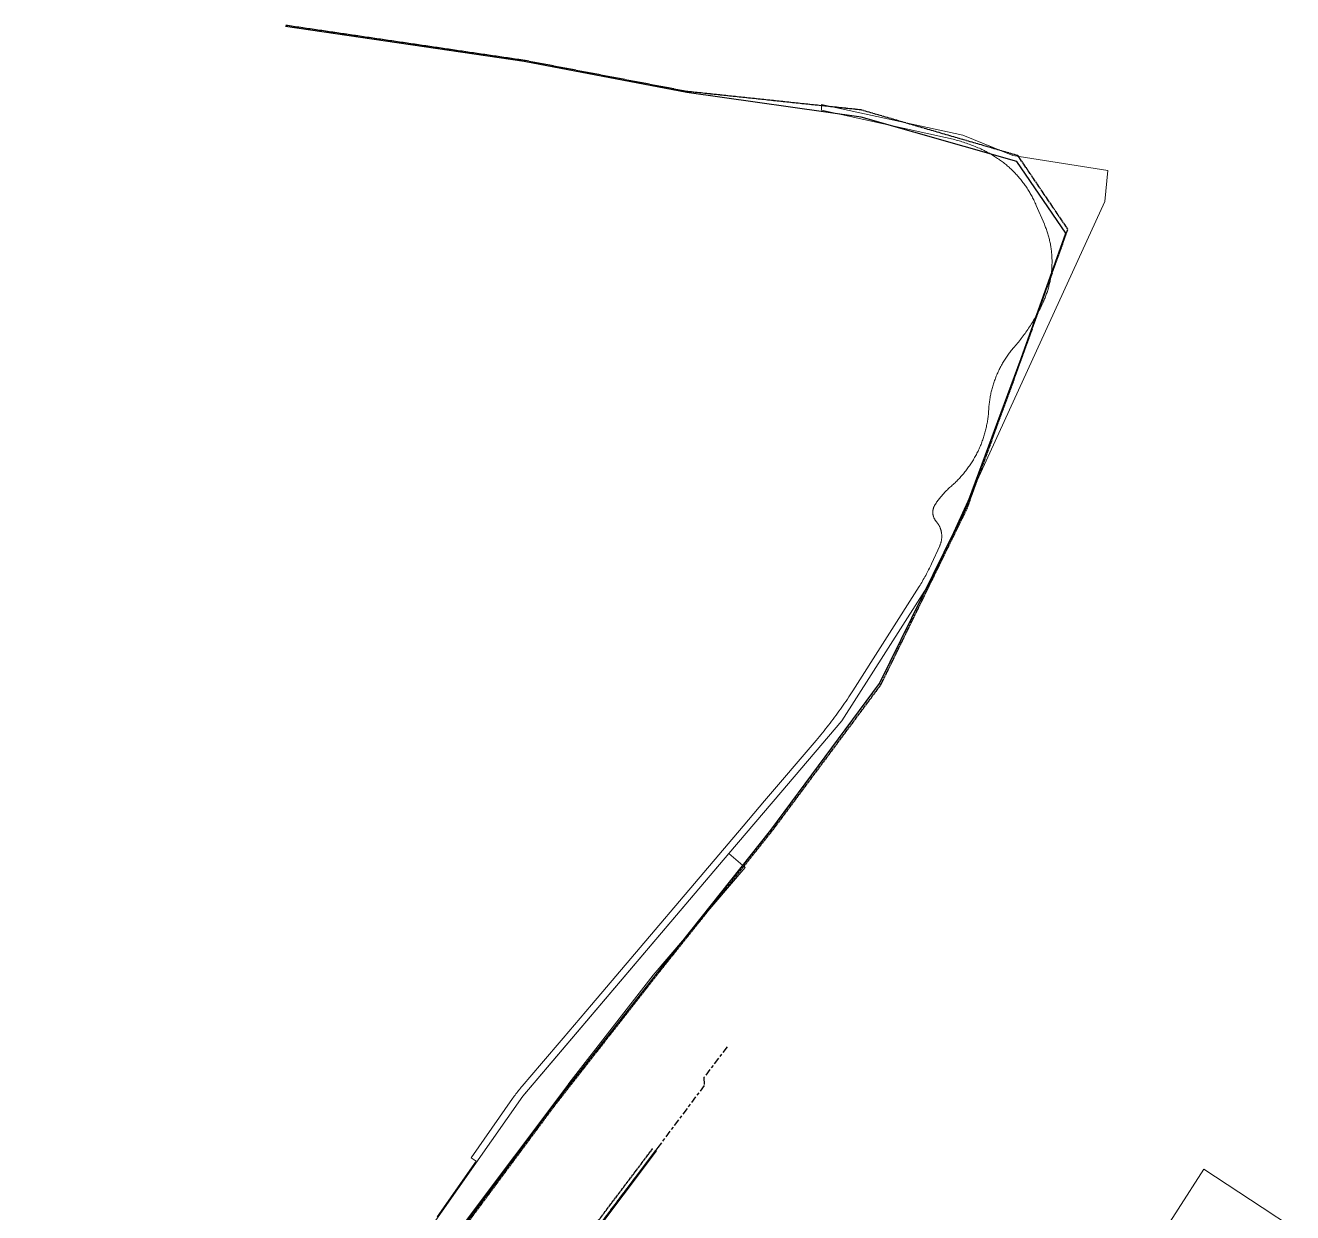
# Model space of a CAD drawing. Header units: metres. Extents: x 0 to 294317, y 0 to 6233398.
# Drawn here: x 292588 to 293315, y 6232716 to 6233398 of the extents above; entities that cross this region are included whole.
import ezdxf

# ---------------------------------------------------------------- set-up
doc = ezdxf.new("R2010")
doc.units = ezdxf.units.M
doc.linetypes.add('Cable Exist OH', pattern=[1, 1, 0])
doc.linetypes.add('Cable Exist UG', pattern=[8.2, 4, -1.2, 1.8, -1.2])
doc.layers.add('Cadastre Land Parcels_SP_EXT', color=9, linetype='Continuous', lineweight=5)
for name, color, linetype in [('Duct_SP_EXT', 7, 'Continuous'), ('Mains_HV_EXT', 7, 'Continuous'), ('Mains_TR_EXT', 7, 'Continuous')]:
    doc.layers.add(name, color=color, linetype=linetype)
doc.styles.get("Standard").update_dxf_attribs({"font": 'arial.ttf'})
doc.linetypes.add('Cable E OH', pattern='A,9.4,["E",Standard,S=1.7,R=0,X=0,Y=-1],0', length=9.4)

msp = doc.modelspace()

# ---------------------------------------------------------------- linework, layer by layer
at = {"layer": 'Cadastre Land Parcels_SP_EXT', "linetype": 'Continuous'}
msp.add_lwpolyline([(292587.98, 6232376.34), (292873.4, 6232783.23), (292873.4, 6232783.23), (292887.56, 6232799.87), (292991.76, 6232922.33), (293021.55, 6232957.35), (293056.57, 6232998.51), (293108.41, 6233079.91), (293128.82, 6233124.51), (293134.26, 6233136.39), (293207.51, 6233296.45), (293209.12, 6233314.37), (293154.57, 6233322.93), (293126.03, 6233334.63), (293044.8, 6233352.23), (293044.77, 6233348.82), (293116.04, 6233333.28), (293116.91, 6233333.08), (293117.77, 6233332.88), (293118.64, 6233332.68), (293119.5, 6233332.46), (293120.36, 6233332.24), (293121.22, 6233332.01), (293122.07, 6233331.77), (293122.93, 6233331.53), (293123.78, 6233331.28), (293124.63, 6233331.02), (293125.47, 6233330.75), (293126.32, 6233330.48), (293127.16, 6233330.2), (293128, 6233329.91), (293128.84, 6233329.62), (293129.67, 6233329.31), (293130.51, 6233329.01), (293131.34, 6233328.69), (293132.16, 6233328.37), (293132.99, 6233328.04), (293133.81, 6233327.7), (293134.63, 6233327.36), (293135.44, 6233327), (293136.26, 6233326.65), (293136.89, 6233326.36), (293137.52, 6233326.07), (293138.14, 6233325.77), (293138.77, 6233325.46), (293139.39, 6233325.15), (293140, 6233324.83), (293140.61, 6233324.5), (293141.22, 6233324.17), (293141.83, 6233323.83), (293142.43, 6233323.48), (293143.02, 6233323.12), (293143.62, 6233322.76), (293144.2, 6233322.39), (293144.79, 6233322.02), (293145.37, 6233321.64), (293145.94, 6233321.25), (293146.52, 6233320.86), (293147.08, 6233320.46), (293147.65, 6233320.05), (293148.2, 6233319.64), (293148.76, 6233319.22), (293149.31, 6233318.8), (293149.85, 6233318.36), (293150.39, 6233317.93), (293150.92, 6233317.48), (293151.45, 6233317.03), (293151.98, 6233316.58), (293152.49, 6233316.12), (293153.01, 6233315.65), (293153.52, 6233315.18), (293154.02, 6233314.7), (293154.52, 6233314.22), (293155.01, 6233313.73), (293155.5, 6233313.23), (293155.98, 6233312.73), (293156.45, 6233312.23), (293156.92, 6233311.72), (293157.39, 6233311.2), (293157.84, 6233310.68), (293158.3, 6233310.16), (293158.74, 6233309.62), (293159.18, 6233309.09), (293159.62, 6233308.55), (293160.05, 6233308), (293160.47, 6233307.45), (293160.89, 6233306.89), (293161.29, 6233306.33), (293161.7, 6233305.77), (293162.1, 6233305.2), (293162.49, 6233304.63), (293162.87, 6233304.05), (293163.25, 6233303.47), (293163.62, 6233302.88), (293163.98, 6233302.29), (293164.34, 6233301.7), (293164.69, 6233301.1), (293165.04, 6233300.5), (293165.38, 6233299.89), (293165.71, 6233299.28), (293166.03, 6233298.67), (293166.35, 6233298.05), (293166.66, 6233297.43), (293166.96, 6233296.8), (293167.26, 6233296.18), (293167.55, 6233295.55), (293167.83, 6233294.91), (293168.11, 6233294.28), (293172.73, 6233283.42), (293172.99, 6233282.81), (293173.23, 6233282.21), (293173.47, 6233281.6), (293173.7, 6233280.98), (293173.93, 6233280.37), (293174.14, 6233279.75), (293174.35, 6233279.13), (293174.56, 6233278.5), (293174.75, 6233277.88), (293174.94, 6233277.25), (293175.12, 6233276.62), (293175.29, 6233275.98), (293175.46, 6233275.35), (293175.61, 6233274.71), (293175.76, 6233274.07), (293175.9, 6233273.43), (293176.04, 6233272.79), (293176.17, 6233272.15), (293176.28, 6233271.5), (293176.4, 6233270.86), (293176.5, 6233270.21), (293176.6, 6233269.56), (293176.68, 6233268.91), (293176.76, 6233268.26), (293176.84, 6233267.61), (293176.9, 6233266.95), (293176.96, 6233266.3), (293177.01, 6233265.65), (293177.05, 6233264.99), (293177.08, 6233264.34), (293177.11, 6233263.68), (293177.13, 6233263.03), (293177.14, 6233262.37), (293177.14, 6233261.71), (293177.13, 6233261.06), (293177.12, 6233260.4), (293177.1, 6233259.75), (293177.07, 6233259.09), (293177.03, 6233258.44), (293176.99, 6233257.78), (293176.94, 6233257.13), (293176.88, 6233256.48), (293176.81, 6233255.82), (293176.73, 6233255.17), (293176.65, 6233254.52), (293176.56, 6233253.87), (293176.46, 6233253.23), (293176.35, 6233252.58), (293176.24, 6233251.93), (293176.12, 6233251.29), (293175.99, 6233250.64), (293175.85, 6233250), (293175.7, 6233249.36), (293175.55, 6233248.73), (293175.39, 6233248.09), (293175.22, 6233247.46), (293175.05, 6233246.82), (293174.87, 6233246.2), (293174.68, 6233245.57), (293174.48, 6233244.94), (293174.27, 6233244.32), (293174.06, 6233243.7), (293173.84, 6233243.08), (293173.61, 6233242.47), (293173.38, 6233241.86), (293173.14, 6233241.24), (293172.89, 6233240.64), (293172.63, 6233240.04), (293172.37, 6233239.44), (293172, 6233238.62), (293171.62, 6233237.81), (293171.24, 6233237), (293170.85, 6233236.19), (293170.46, 6233235.39), (293170.05, 6233234.59), (293169.64, 6233233.79), (293169.23, 6233233), (293168.8, 6233232.21), (293168.37, 6233231.42), (293167.94, 6233230.64), (293167.49, 6233229.86), (293167.04, 6233229.09), (293166.59, 6233228.32), (293166.12, 6233227.55), (293165.65, 6233226.79), (293165.18, 6233226.03), (293164.7, 6233225.28), (293164.21, 6233224.53), (293163.71, 6233223.78), (293163.21, 6233223.04), (293162.7, 6233222.3), (293162.19, 6233221.57), (293161.67, 6233220.84), (293161.14, 6233220.11), (293160.61, 6233219.39), (293160.07, 6233218.68), (293159.52, 6233217.97), (293158.97, 6233217.26), (293158.41, 6233216.56), (293157.85, 6233215.87), (293157.28, 6233215.17), (293156.71, 6233214.49), (293156.13, 6233213.81), (293155.54, 6233213.13), (293155.09, 6233212.61), (293154.65, 6233212.09), (293154.21, 6233211.56), (293153.78, 6233211.03), (293153.36, 6233210.49), (293152.94, 6233209.95), (293152.53, 6233209.4), (293152.13, 6233208.85), (293151.73, 6233208.29), (293151.34, 6233207.73), (293150.95, 6233207.17), (293150.57, 6233206.6), (293150.2, 6233206.03), (293149.83, 6233205.45), (293149.47, 6233204.87), (293149.12, 6233204.28), (293148.78, 6233203.69), (293148.44, 6233203.1), (293148.1, 6233202.5), (293147.78, 6233201.9), (293147.46, 6233201.29), (293147.15, 6233200.68), (293146.84, 6233200.07), (293146.54, 6233199.45), (293146.25, 6233198.83), (293145.97, 6233198.21), (293145.69, 6233197.58), (293145.42, 6233196.96), (293145.16, 6233196.32), (293144.91, 6233195.69), (293144.66, 6233195.05), (293144.42, 6233194.41), (293144.19, 6233193.77), (293143.96, 6233193.12), (293143.74, 6233192.47), (293143.53, 6233191.82), (293143.33, 6233191.17), (293143.13, 6233190.51), (293142.94, 6233189.86), (293142.76, 6233189.2), (293142.59, 6233188.53), (293142.42, 6233187.87), (293142.26, 6233187.21), (293142.11, 6233186.54), (293141.97, 6233185.87), (293141.83, 6233185.2), (293141.71, 6233184.53), (293141.59, 6233183.85), (293141.48, 6233183.18), (293141.37, 6233182.5), (293141.27, 6233181.82), (293141.18, 6233181.14), (293141.1, 6233180.47), (293141.03, 6233179.79), (293140.96, 6233179.1), (293140.91, 6233178.42), (293140.86, 6233177.74), (293140.81, 6233177.06), (293140.77, 6233176.35), (293140.72, 6233175.65), (293140.66, 6233174.94), (293140.59, 6233174.24), (293140.52, 6233173.54), (293140.43, 6233172.84), (293140.34, 6233172.14), (293140.24, 6233171.44), (293140.14, 6233170.74), (293140.02, 6233170.05), (293139.9, 6233169.35), (293139.77, 6233168.66), (293139.63, 6233167.96), (293139.49, 6233167.27), (293139.34, 6233166.58), (293139.17, 6233165.9), (293139.01, 6233165.21), (293138.83, 6233164.53), (293138.64, 6233163.85), (293138.45, 6233163.17), (293138.25, 6233162.49), (293138.05, 6233161.81), (293137.83, 6233161.14), (293137.61, 6233160.47), (293137.38, 6233159.8), (293137.14, 6233159.14), (293136.9, 6233158.48), (293136.65, 6233157.82), (293136.39, 6233157.16), (293136.12, 6233156.51), (293135.85, 6233155.86), (293135.57, 6233155.21), (293135.28, 6233154.57), (293134.98, 6233153.92), (293134.68, 6233153.29), (293134.37, 6233152.65), (293134.05, 6233152.02), (293133.73, 6233151.4), (293133.4, 6233150.77), (293133.06, 6233150.15), (293132.71, 6233149.54), (293132.36, 6233148.93), (293132, 6233148.32), (293131.64, 6233147.71), (293131.27, 6233147.11), (293130.89, 6233146.52), (293130.5, 6233145.93), (293130.11, 6233145.34), (293129.71, 6233144.76), (293129.3, 6233144.18), (293128.89, 6233143.61), (293128.47, 6233143.04), (293128.05, 6233142.48), (293127.62, 6233141.92), (293127.18, 6233141.36), (293126.74, 6233140.81), (293126.29, 6233140.27), (293125.83, 6233139.73), (293125.37, 6233139.2), (293124.9, 6233138.67), (293124.43, 6233138.14), (293123.95, 6233137.63), (293123.46, 6233137.11), (293122.97, 6233136.61), (293122.48, 6233136.1), (293121.98, 6233135.61), (293121.47, 6233135.12), (293120.95, 6233134.63), (293120.44, 6233134.16), (293119.91, 6233133.68), (293119.38, 6233133.22), (293118.85, 6233132.75), (293118.4, 6233132.36), (293117.95, 6233131.97), (293117.51, 6233131.57), (293117.08, 6233131.16), (293116.65, 6233130.75), (293116.23, 6233130.33), (293115.81, 6233129.91), (293115.4, 6233129.48), (293114.99, 6233129.04), (293114.59, 6233128.6), (293114.2, 6233128.16), (293113.81, 6233127.71), (293113.43, 6233127.25), (293113.05, 6233126.79), (293112.68, 6233126.33), (293112.32, 6233125.86), (293111.96, 6233125.38), (293111.61, 6233124.9), (293111.26, 6233124.42), (293110.92, 6233123.93), (293110.59, 6233123.43), (293110.27, 6233122.94), (293109.95, 6233122.43), (293109.82, 6233122.22), (293109.69, 6233122), (293109.58, 6233121.78), (293109.47, 6233121.56), (293109.37, 6233121.33), (293109.27, 6233121.1), (293109.19, 6233120.87), (293109.11, 6233120.63), (293109.04, 6233120.4), (293108.97, 6233120.16), (293108.91, 6233119.91), (293108.86, 6233119.67), (293108.82, 6233119.43), (293108.79, 6233119.18), (293108.76, 6233118.93), (293108.74, 6233118.68), (293108.73, 6233118.43), (293108.73, 6233118.18), (293108.73, 6233117.94), (293108.74, 6233117.69), (293108.76, 6233117.44), (293108.79, 6233117.19), (293108.82, 6233116.95), (293108.86, 6233116.7), (293108.91, 6233116.46), (293108.97, 6233116.21), (293109.04, 6233115.97), (293109.11, 6233115.74), (293109.19, 6233115.5), (293109.28, 6233115.27), (293109.37, 6233115.04), (293109.47, 6233114.81), (293109.58, 6233114.59), (293109.7, 6233114.37), (293109.82, 6233114.15), (293109.95, 6233113.94), (293110.08, 6233113.73), (293110.23, 6233113.52), (293110.37, 6233113.32), (293110.53, 6233113.13), (293110.69, 6233112.94), (293110.89, 6233112.7), (293111.09, 6233112.45), (293111.28, 6233112.2), (293111.47, 6233111.94), (293111.65, 6233111.68), (293111.83, 6233111.42), (293111.99, 6233111.15), (293112.15, 6233110.88), (293112.31, 6233110.6), (293112.46, 6233110.32), (293112.6, 6233110.03), (293112.73, 6233109.75), (293112.86, 6233109.46), (293112.98, 6233109.16), (293113.09, 6233108.87), (293113.19, 6233108.57), (293113.29, 6233108.27), (293113.38, 6233107.96), (293113.46, 6233107.66), (293113.54, 6233107.35), (293113.61, 6233107.04), (293113.67, 6233106.73), (293113.72, 6233106.42), (293113.77, 6233106.1), (293113.8, 6233105.79), (293113.83, 6233105.48), (293113.86, 6233105.16), (293113.87, 6233104.84), (293113.88, 6233104.53), (293113.88, 6233104.21), (293113.87, 6233103.89), (293113.85, 6233103.58), (293113.83, 6233103.26), (293113.8, 6233102.95), (293113.76, 6233102.63), (293113.71, 6233102.32), (293113.66, 6233102.01), (293113.59, 6233101.7), (293113.52, 6233101.39), (293113.45, 6233101.08), (293113.36, 6233100.78), (293113.27, 6233100.47), (293113.17, 6233100.17), (293113.06, 6233099.88), (293112.95, 6233099.58), (293112.83, 6233099.29), (293112.7, 6233099), (293107.93, 6233088.56), (293107.54, 6233087.73), (293107.15, 6233086.89), (293106.75, 6233086.06), (293106.34, 6233085.24), (293105.92, 6233084.41), (293105.5, 6233083.6), (293105.07, 6233082.78), (293104.63, 6233081.97), (293104.19, 6233081.16), (293103.74, 6233080.35), (293103.28, 6233079.55), (293102.82, 6233078.76), (293102.34, 6233077.97), (293101.87, 6233077.18), (293101.38, 6233076.39), (293100.89, 6233075.61), (293062.82, 6233015.81), (293062.05, 6233014.61), (293061.28, 6233013.43), (293060.51, 6233012.24), (293059.72, 6233011.06), (293058.93, 6233009.88), (293058.13, 6233008.71), (293057.33, 6233007.54), (293056.52, 6233006.38), (293055.7, 6233005.22), (293054.88, 6233004.07), (293054.05, 6233002.92), (293053.22, 6233001.77), (293052.38, 6233000.63), (293051.53, 6232999.5), (293050.67, 6232998.37), (293049.81, 6232997.24), (293048.95, 6232996.12), (293048.07, 6232995), (293047.2, 6232993.89), (293046.31, 6232992.78), (293045.42, 6232991.68), (293044.52, 6232990.58), (293043.62, 6232989.49), (293042.71, 6232988.4), (293041.79, 6232987.32), (293012.23, 6232952.57), (292999.9, 6232938.07), (292912.78, 6232835.65), (292896.54, 6232816.55), (292884.16, 6232802), (292873.07, 6232788.96), (292872.55, 6232788.34), (292872.03, 6232787.71), (292871.51, 6232787.08), (292871.01, 6232786.44), (292870.5, 6232785.8), (292870, 6232785.16), (292869.51, 6232784.51), (292869.02, 6232783.86), (292868.54, 6232783.2), (292868.07, 6232782.54), (292867.6, 6232781.88), (292843.76, 6232747.87), (292846.63, 6232745.86), (292824.22, 6232713.91)], dxfattribs=at)
for points in [[(292630.48, 6232421.9), (292654.24, 6232452.93), (292678.26, 6232482.04), (292716.23, 6232536.91), (292795.22, 6232650.36), (292802.56, 6232660.9), (292807.39, 6232667.22), (292899.26, 6232789.59), (292899.88, 6232790.43), (292948.23, 6232852.57), (293001, 6232914.47), (292991.76, 6232922.33), (292873.4, 6232783.23), (292587.98, 6232376.34), (292592.76, 6232369.87), (292630.48, 6232421.9)], [(293315.22, 6232707.87), (293297.7, 6232719.33), (293264.18, 6232741.23), (293220.07, 6232672.44), (293177.46, 6232606), (293137.23, 6232543.27), (293097, 6232480.53), (293056.18, 6232416.88), (293082.16, 6232399.87), (293107.2, 6232383.48), (293315.22, 6232707.87)]]:
    msp.add_lwpolyline(points, close=True, dxfattribs=at)
at = {"layer": 'Duct_SP_EXT'}
for p, q in [((292906.25, 6232694.39), (292949.85, 6232752.05)), ((292906.63, 6232694.1), (292950.23, 6232751.76)), ((292949.85, 6232752.05), (292950.04, 6232751.91)), ((292950.23, 6232751.76), (292950.04, 6232751.91))]:
    msp.add_line(p, q, dxfattribs=at)
at = {"layer": 'Mains_HV_EXT', "linetype": 'Cable E OH'}
msp.add_lwpolyline([(292588.49, 6232360.13), (292638.42, 6232431.21), (292690.42, 6232501.47), (292739.31, 6232569.45), (292784.73, 6232632.67), (292835.27, 6232702.73), (292890.95, 6232777.56), (292952.78, 6232856.58), (293015.87, 6232935.74), (293078.16, 6233019.94), (293127.42, 6233120.19), (293159.34, 6233206.43), (293185.01, 6233278.35), (293156.87, 6233319.5), (293067.71, 6233344.96), (292967.58, 6233359.01), (292874.29, 6233376.81), (292737.21, 6233396.96)], dxfattribs=at)
at = {"layer": 'Mains_HV_EXT', "linetype": 'Cable Exist UG'}
msp.add_lwpolyline([(292990.68, 6232811.52), (292977.31, 6232793.81), (292977.55, 6232789.28), (292977.55, 6232789.28), (292950.97, 6232753.82), (292906.42, 6232694.84)], dxfattribs=at)
at = {"layer": 'Mains_HV_EXT', "linetype": 'Cable Exist OH'}
msp.add_lwpolyline([(292799.1, 6232555.46), (292851.92, 6232623.39), (292885.12, 6232670.3), (292918.13, 6232713.53), (292947.99, 6232753.07)], dxfattribs=at)
at = {"layer": 'Mains_TR_EXT', "linetype": 'Cable Exist OH'}
msp.add_lwpolyline([(292588.49, 6232360.13), (292638.9, 6232430.86), (292690.9, 6232501.11), (292739.8, 6232569.1), (292785.21, 6232632.32), (292835.76, 6232702.38), (292891.38, 6232777.32), (292953.21, 6232856.24), (293016.38, 6232935.14), (293078.78, 6233018.97), (293128.22, 6233120.02), (293160.33, 6233208.06), (293186.25, 6233280.58), (293157.61, 6233322.8), (293067.54, 6233349.03), (292967.68, 6233359.6), (292874.39, 6233377.4), (292737.29, 6233397.56)], dxfattribs=at)

doc.saveas('drawing.dxf')
